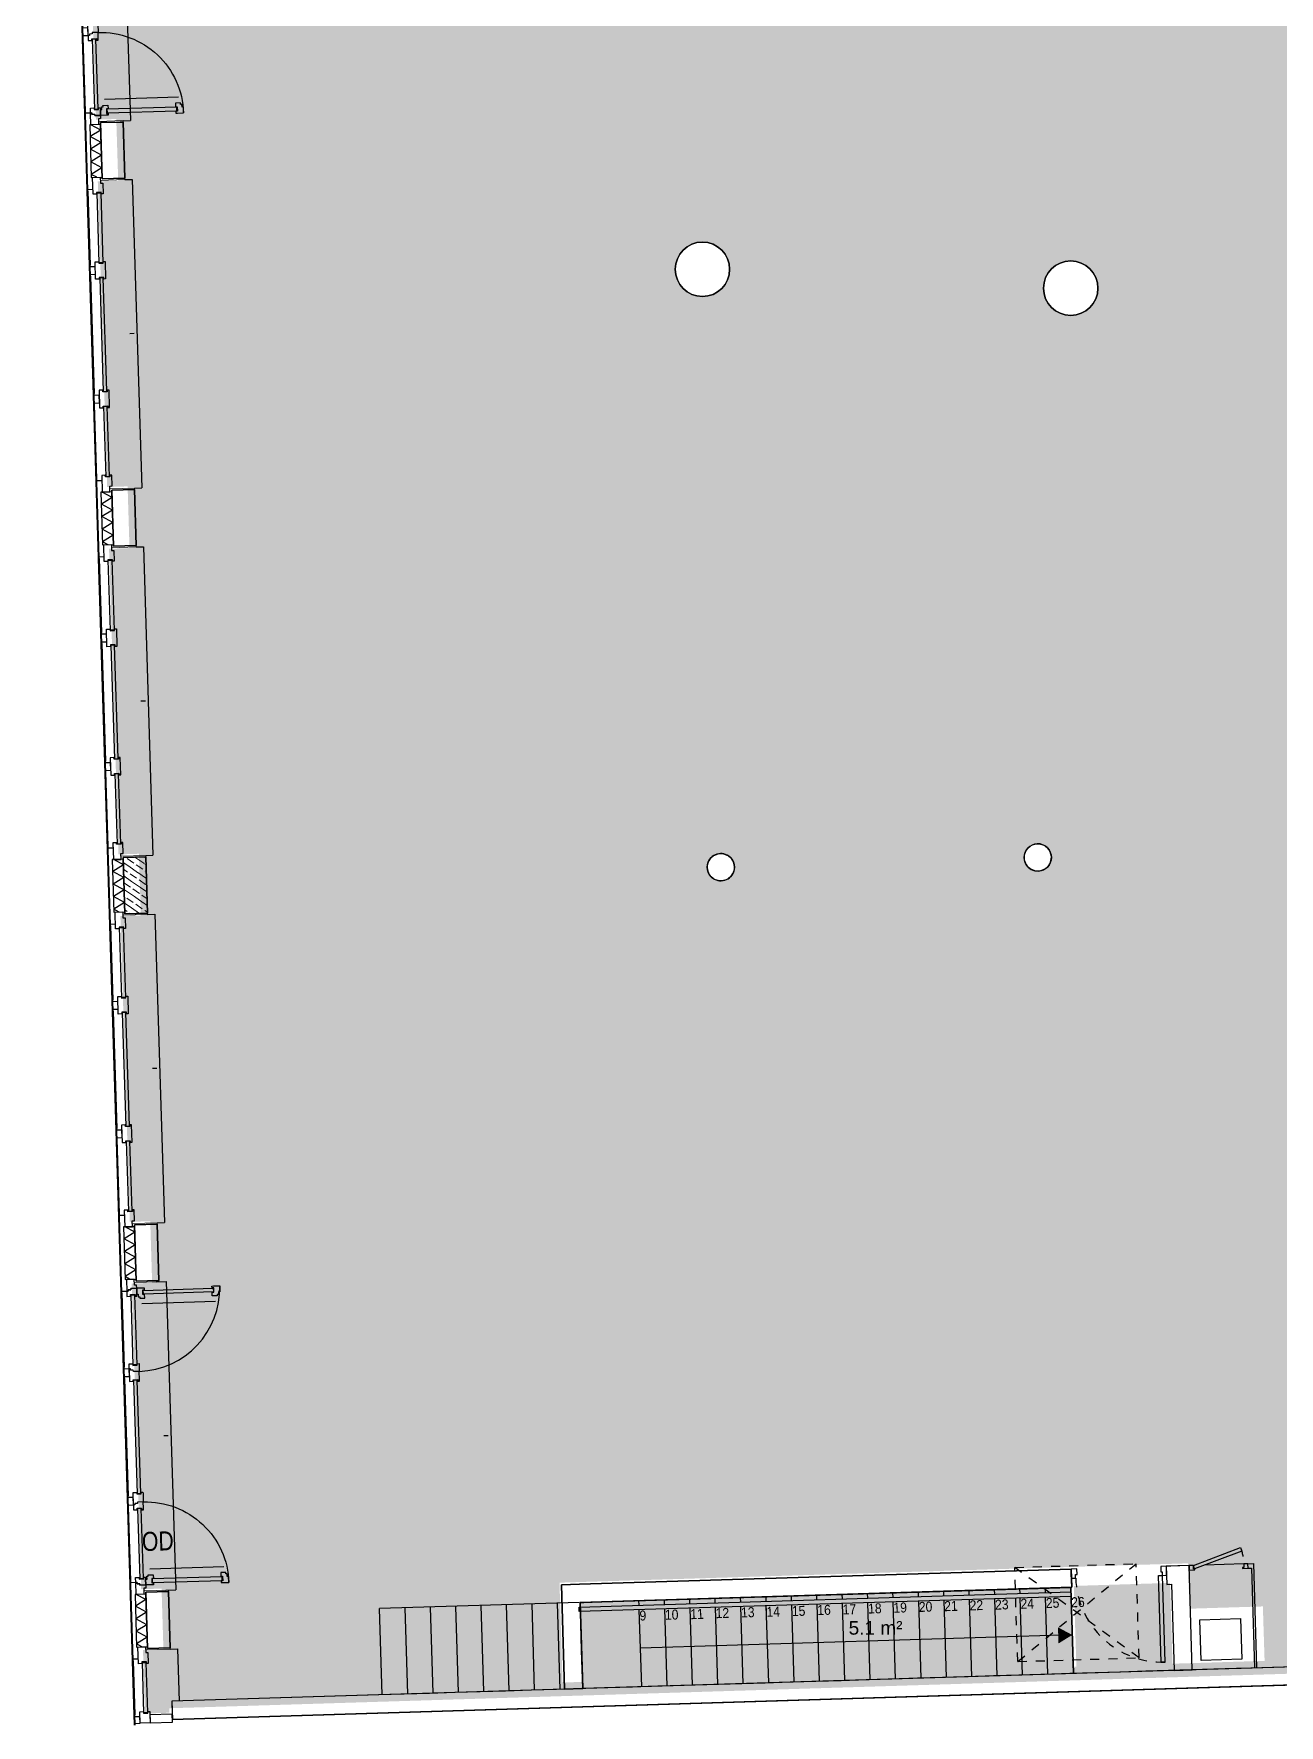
# Model space of a CAD drawing. Header units: metres. Extents: x 603172.4 to 603269.3, y 133210.7 to 133267.1.
# Drawn here: x 603177.44 to 603191.17, y 133229.79 to 133248.43 of the extents above; entities that cross this region are included whole.
import ezdxf
from ezdxf.enums import TextEntityAlignment as Align

# ---------------------------------------------------------------- set-up
doc = ezdxf.new("R2010")
doc.units = ezdxf.units.M
doc.linetypes.add('AXES', pattern=[2, 1.25, -0.25, 0.25, -0.25])
doc.linetypes.add('DGN Style 2', pattern=[0.1, 0.06, -0.04])
doc.layers.add('GEX_BAT_Archi', color=251, linetype='Continuous')
doc.layers.add('GEX_EDS_sdp_2-tremie_su', color=7, linetype='Continuous')
for name, color, linetype, true_color in [('GEX_EDS_sdp_1-bureau', 1, 'AXES', 0xff0000), ('GEX_EDS_sdp_2-tremie', 7, 'Continuous', 0xffff7f), ('GEX_EDS_su_bureau', 7, 'Continuous', 0xffdf7f), ('GEX_EDS_su_circ_gene', 7, 'Continuous', 0x33cc00)]:
    doc.layers.add(name, color=color, linetype=linetype, true_color=true_color)
doc.styles.add('Style-isocp', font='isocp.shx')
doc.styles.add('SURF', font='swissl.ttf')

# ---------------------------------------------------------------- blocks, each defined once
blk = doc.blocks.new('*U4')
at = {"layer": 'GEX_BAT_Archi', "ltscale": 120}
blk.add_line((-0.228, 0.288), (-0.173, 0.289), dxfattribs=at)
at = {"layer": 'GEX_BAT_Archi', "ltscale": 120, "flags": 128}
for points in [[(-0.092, 0.422), (-0.09, 0.357), (-0.065, 0.358), (-0.062, 0.238), (-0.082, 0.237), (-0.082, 0.255), (-0.132, 0.254), (-0.131, 0.236), (-0.171, 0.234), (-0.177, 0.419), (-0.092, 0.422)], [(-0.228, 0.268), (-0.209, -0.33), (-0.217, -0.331), (-0.236, 0.268), (-0.228, 0.268)], [(-0.087, 0.25), (-0.07, -0.304), (-0.11, -0.305), (-0.127, 0.249), (-0.087, 0.25)], [(-0.216, -0.351), (-0.214, -0.422), (-0.151, -0.42), (-0.153, -0.349), (-0.216, -0.351)]]:
    blk.add_lwpolyline(points, close=True, dxfattribs=at)
at = {"layer": 'GEX_BAT_Archi', "flags": 128}
for points in [[(-0.041, -0.417), (-0.151, -0.42), (-0.155, -0.294), (-0.115, -0.292), (-0.115, -0.31), (-0.065, -0.309), (-0.065, -0.291), (-0.045, -0.29), (-0.041, -0.417)], [(-0.041, -0.417), (0.206, -0.409), (0.203, -0.321), (-0.044, -0.328), (-0.041, -0.417)]]:
    blk.add_lwpolyline(points, close=True, dxfattribs=at)
blk = doc.blocks.new('CBP_SHG_POR_90_1')
at = {"layer": 'GEX_BAT_Archi', "extrusion": (0, 0, -1), "flags": 128}
for points in [[(-0.048, 0.05), (-0.048, 1.005), (-0.088, 1.005), (-0.088, 0.05), (-0.048, 0.05)], [(-0.062, 0.01), (-0.048, 0.01), (-0.048, 0.05), (0, 0.05), (0, -0.05), (-0.062, -0.05), (-0.062, 0.01)], [(-1.003, 0.05), (-1.003, 0.01), (-0.987, 0.01), (-0.987, -0.05), (-1.05, -0.05), (-1.05, 0.05), (-1.003, 0.05)]]:
    blk.add_lwpolyline(points, close=True, dxfattribs=at)
at = {"layer": 'GEX_BAT_Archi', "linetype": 'DGN Style 2'}
blk.add_arc((0.047, 0.05), 0.955, 0, 90, dxfattribs=at)
blk = doc.blocks.new('CBP_SHG_FAC_TYPE1_OD')
at = {"layer": 'GEX_BAT_Archi'}
for p, q in [((-1.462, 0.568), (-1.462, -0.247)), ((1.462, 0.568), (1.462, -0.247))]:
    blk.add_line(p, q, dxfattribs=at)
at = {"layer": 'GEX_BAT_Archi', "ltscale": 0.888889}
for p, q in [((-1.7, -0.08), (-1.7, 0.03)), ((-1.7, 0.03), (1.7, 0.03)), ((1.7, -0.08), (1.7, 0.03))]:
    blk.add_line(p, q, dxfattribs=at)
at = {"layer": 'GEX_BAT_Archi', "ltscale": 120}
for p, q in [((0, 0), (0, -0.05)), ((-1.605, -0.407), (-1.605, -0.462)), ((-1.585, -0.462), (-1.585, -0.47)), ((-0.77, -0.462), (-0.77, -0.47)), ((-0.647, -0.462), (-0.647, -0.47)), ((0.647, -0.462), (0.647, -0.47)), ((0.77, -0.462), (0.77, -0.47)), ((1.585, -0.462), (1.585, -0.47)), ((1.605, -0.407), (1.605, -0.462))]:
    blk.add_line(p, q, dxfattribs=at)
at = {"layer": 'GEX_BAT_Archi', "flags": 128}
for points in [[(-1.635, 0.551), (-1.635, 0.618), (-1.57, 0.618), (-1.57, 0.603), (-1.54, 0.603), (-1.54, 0.588), (-1.525, 0.588), (-1.525, 0.533), (-1.565, 0.533), (-1.565, 0.551), (-1.615, 0.551), (-1.615, 0.533), (-1.635, 0.533), (-1.635, 0.551)], [(1.635, 0.551), (1.635, 0.618), (1.57, 0.618), (1.57, 0.603), (1.54, 0.603), (1.54, 0.588), (1.525, 0.588), (1.525, 0.533), (1.565, 0.533), (1.565, 0.551), (1.615, 0.551), (1.615, 0.533), (1.635, 0.533), (1.635, 0.551)], [(-1.61, -0.225), (-1.61, 0.546), (-1.57, 0.546), (-1.57, -0.225), (-1.61, -0.225)], [(1.61, -0.225), (1.61, 0.546), (1.57, 0.546), (1.57, -0.225), (1.61, -0.225)], [(-1.615, -0.23), (-1.615, -0.212), (-1.635, -0.212), (-1.635, -0.23), (-1.635, -0.297), (-1.57, -0.297), (-1.57, -0.282), (-1.54, -0.282), (-1.54, -0.267), (-1.525, -0.267), (-1.525, -0.212), (-1.565, -0.212), (-1.565, -0.23), (-1.615, -0.23)], [(-1.568, -0.317), (-1.55, -0.317), (-1.55, -0.297), (-1.568, -0.297), (-1.635, -0.297), (-1.635, -0.362), (-1.62, -0.362), (-1.62, -0.392), (-1.605, -0.392), (-1.605, -0.407), (-1.55, -0.407), (-1.55, -0.367), (-1.568, -0.367), (-1.568, -0.317)], [(-0.787, -0.297), (-0.72, -0.297), (-0.72, -0.362), (-0.735, -0.362), (-0.735, -0.392), (-0.75, -0.392), (-0.75, -0.407), (-0.805, -0.407), (-0.805, -0.367), (-0.787, -0.367), (-0.787, -0.317), (-0.805, -0.317), (-0.805, -0.297), (-0.787, -0.297)], [(-0.63, -0.317), (-0.612, -0.317), (-0.612, -0.297), (-0.63, -0.297), (-0.72, -0.297), (-0.72, -0.362), (-0.735, -0.362), (-0.735, -0.392), (-0.75, -0.392), (-0.75, -0.407), (-0.612, -0.407), (-0.612, -0.367), (-0.63, -0.367), (-0.63, -0.317)], [(0.63, -0.297), (0.72, -0.297), (0.72, -0.362), (0.735, -0.362), (0.735, -0.392), (0.75, -0.392), (0.75, -0.407), (0.612, -0.407), (0.612, -0.367), (0.63, -0.367), (0.63, -0.317), (0.612, -0.317), (0.612, -0.297), (0.63, -0.297)], [(0.787, -0.297), (0.72, -0.297), (0.72, -0.362), (0.735, -0.362), (0.735, -0.392), (0.75, -0.392), (0.75, -0.407), (0.805, -0.407), (0.805, -0.367), (0.787, -0.367), (0.787, -0.317), (0.805, -0.317), (0.805, -0.297), (0.787, -0.297)], [(1.615, -0.23), (1.615, -0.212), (1.635, -0.212), (1.635, -0.23), (1.635, -0.297), (1.57, -0.297), (1.57, -0.282), (1.54, -0.282), (1.54, -0.267), (1.525, -0.267), (1.525, -0.212), (1.565, -0.212), (1.565, -0.23), (1.615, -0.23)], [(1.568, -0.317), (1.55, -0.317), (1.55, -0.297), (1.568, -0.297), (1.635, -0.297), (1.635, -0.362), (1.62, -0.362), (1.62, -0.392), (1.605, -0.392), (1.605, -0.407), (1.55, -0.407), (1.55, -0.367), (1.568, -0.367), (1.568, -0.317)]]:
    blk.add_lwpolyline(points, close=True, dxfattribs=at)
at = {"layer": 'GEX_BAT_Archi', "ltscale": 120, "flags": 128}
for points in [[(-1.67, -0.322), (-1.735, -0.322), (-1.735, -0.407), (-1.605, -0.407), (-1.605, -0.392), (-1.62, -0.392), (-1.62, -0.362), (-1.635, -0.362), (-1.635, -0.297), (-1.67, -0.297), (-1.67, -0.322)], [(-1.563, -0.322), (-0.792, -0.322), (-0.792, -0.362), (-1.563, -0.362), (-1.563, -0.322)], [(0.625, -0.322), (-0.625, -0.322), (-0.625, -0.362), (0.625, -0.362), (0.625, -0.322)], [(1.563, -0.322), (0.792, -0.322), (0.792, -0.362), (1.563, -0.362), (1.563, -0.322)], [(1.67, -0.322), (1.735, -0.322), (1.735, -0.407), (1.605, -0.407), (1.605, -0.392), (1.62, -0.392), (1.62, -0.362), (1.635, -0.362), (1.635, -0.297), (1.67, -0.297), (1.67, -0.322)], [(-1.585, -0.462), (-0.77, -0.462), (-0.77, -0.47), (-1.585, -0.47), (-1.585, -0.462)], [(-0.75, -0.47), (-0.667, -0.47), (-0.667, -0.407), (-0.75, -0.407), (-0.75, -0.47)], [(-0.647, -0.462), (0.647, -0.462), (0.647, -0.47), (-0.647, -0.47), (-0.647, -0.462)], [(0.667, -0.47), (0.75, -0.47), (0.75, -0.407), (0.667, -0.407), (0.667, -0.47)], [(1.585, -0.462), (0.77, -0.462), (0.77, -0.47), (1.585, -0.47), (1.585, -0.462)]]:
    blk.add_lwpolyline(points, close=True, dxfattribs=at)
at = {"layer": 'GEX_BAT_Archi'}
blk.add_arc((-1.635, -0.297), 0.915, 0, 90, dxfattribs=at)
at = {"layer": 'GEX_BAT_Archi', "extrusion": (0, 0, -1)}
blk.add_arc((-1.635, -0.297), 0.915, 0, 90, dxfattribs=at)
blk = doc.blocks.new('CBP_SHG_FAC_TYPE1')
at = {"layer": 'GEX_BAT_Archi', "ltscale": 0.888889}
for p, q in [((-1.7, -0.05), (-1.7, 0.03)), ((-1.7, 0.03), (1.7, 0.03)), ((1.7, -0.05), (1.7, 0.03))]:
    blk.add_line(p, q, dxfattribs=at)
at = {"layer": 'GEX_BAT_Archi', "ltscale": 120}
for p, q in [((0, 0), (0, -0.05)), ((-1.605, -0.462), (-1.605, -0.407)), ((1.605, -0.462), (1.605, -0.407))]:
    blk.add_line(p, q, dxfattribs=at)
at = {"layer": 'GEX_BAT_Archi', "ltscale": 120, "flags": 128}
for points in [[(-1.735, -0.322), (-1.67, -0.322), (-1.67, -0.297), (-1.55, -0.297), (-1.55, -0.317), (-1.568, -0.317), (-1.568, -0.367), (-1.55, -0.367), (-1.55, -0.407), (-1.735, -0.407), (-1.735, -0.322)], [(-1.563, -0.322), (-0.792, -0.322), (-0.792, -0.362), (-1.563, -0.362), (-1.563, -0.322)], [(-0.805, -0.297), (-0.612, -0.297), (-0.612, -0.317), (-0.63, -0.317), (-0.63, -0.367), (-0.612, -0.367), (-0.612, -0.407), (-0.805, -0.407), (-0.805, -0.367), (-0.787, -0.367), (-0.787, -0.317), (-0.805, -0.317), (-0.805, -0.297)], [(0.625, -0.322), (-0.625, -0.322), (-0.625, -0.362), (0.625, -0.362), (0.625, -0.322)], [(0.805, -0.297), (0.612, -0.297), (0.612, -0.317), (0.63, -0.317), (0.63, -0.367), (0.612, -0.367), (0.612, -0.407), (0.805, -0.407), (0.805, -0.367), (0.787, -0.367), (0.787, -0.317), (0.805, -0.317), (0.805, -0.297)], [(1.563, -0.322), (0.792, -0.322), (0.792, -0.362), (1.563, -0.362), (1.563, -0.322)], [(1.735, -0.322), (1.67, -0.322), (1.67, -0.297), (1.55, -0.297), (1.55, -0.317), (1.568, -0.317), (1.568, -0.367), (1.55, -0.367), (1.55, -0.407), (1.735, -0.407), (1.735, -0.322)], [(-1.585, -0.462), (-0.77, -0.462), (-0.77, -0.47), (-1.585, -0.47), (-1.585, -0.462)], [(-0.75, -0.47), (-0.667, -0.47), (-0.667, -0.407), (-0.75, -0.407), (-0.75, -0.47)], [(-0.647, -0.462), (0.647, -0.462), (0.647, -0.47), (-0.647, -0.47), (-0.647, -0.462)], [(0.667, -0.47), (0.75, -0.47), (0.75, -0.407), (0.667, -0.407), (0.667, -0.47)], [(1.585, -0.462), (0.77, -0.462), (0.77, -0.47), (1.585, -0.47), (1.585, -0.462)]]:
    blk.add_lwpolyline(points, close=True, dxfattribs=at)
blk = doc.blocks.new('*U54')
at = {"layer": 'GEX_BAT_Archi', "linetype": 'DGN Style 2'}
for p, q in [((-0.685, 0.498), (0.653, 0.539)), ((0.685, -0.498), (-0.685, 0.498)), ((-0.653, -0.539), (-0.685, 0.498)), ((-0.653, -0.539), (0.653, 0.539)), ((0.685, -0.498), (0.653, 0.539)), ((-0.653, -0.539), (0.685, -0.498))]:
    blk.add_line(p, q, dxfattribs=at)

msp = doc.modelspace()

# ---------------------------------------------------------------- hatches: boundary and pattern name
at = {"layer": 'GEX_BAT_Archi', "lineweight": 0}
h = msp.add_hatch(dxfattribs=at)
h.set_pattern_fill('SN46-STB', color=256, angle=91.7652, style=0, pattern_type=2)
h.set_pattern_definition([(145.462, (603178.17392, 133238.96429), (0.031205, -0.16762), [0.08742, -0.15335]), (145.462, (603178.27287, 133238.8964), (0.031205, -0.16762), [0.08742, -0.15335]), (145.462, (603178.21632, 133238.86243), (0.031205, -0.16762), [0.12, -0.12077]), (145.462, (603178.2842, 133238.96138), (0.031205, -0.16762), [0.12, -0.12077])])
h.paths.add_polyline_path([(603178.446, 133238.736), (603178.696, 133238.743), (603178.677, 133239.363), (603178.427, 133239.355)])
at = {"layer": 'GEX_EDS_sdp_2-tremie'}
msp.add_hatch(color=256, dxfattribs=at).paths.add_polyline_path([(603183.463, 133231.147), (603188.87, 133231.313), (603188.899, 133230.364), (603183.492, 133230.197)])
at = {"layer": 'GEX_EDS_su_bureau'}
h = msp.add_hatch(color=256, dxfattribs=at)
h.dxf.hatch_style = 1
h.paths.add_polyline_path([(603204.093, 133266.199), (603204.084, 133266.479), (603200.706, 133266.375), (603200.714, 133266.095), (603200.045, 133266.074), (603200.036, 133266.354), (603196.658, 133266.25), (603196.666, 133265.97), (603195.997, 133265.949), (603195.988, 133266.229), (603192.61, 133266.125), (603192.618, 133265.845), (603191.948, 133265.825), (603191.94, 133266.104), (603188.561, 133266), (603188.57, 133265.72), (603187.9, 133265.7), (603187.892, 133265.98), (603184.513, 133265.876), (603184.522, 133265.596), (603183.842, 133265.575), (603183.834, 133265.855), (603180.465, 133265.751), (603180.474, 133265.471), (603179.794, 133265.45), (603179.786, 133265.73), (603177.566, 133265.661), (603177.627, 133263.687), (603177.907, 133263.696), (603177.928, 133263.016), (603177.648, 133263.008), (603177.752, 133259.629), (603178.032, 133259.638), (603178.053, 133258.958), (603177.773, 133258.95), (603177.877, 133255.581), (603178.157, 133255.59), (603178.178, 133254.91), (603177.898, 133254.902), (603178.002, 133251.533), (603178.282, 133251.542), (603178.302, 133250.872), (603178.022, 133250.863), (603178.127, 133247.485), (603178.406, 133247.494), (603178.427, 133246.814), (603178.148, 133246.805), (603178.251, 133243.437), (603178.531, 133243.446), (603178.552, 133242.766), (603178.272, 133242.757), (603178.376, 133239.389), (603178.656, 133239.398), (603178.677, 133238.718), (603178.397, 133238.709), (603178.501, 133235.341), (603178.781, 133235.349), (603178.802, 133234.67), (603178.522, 133234.661), (603178.626, 133231.293), (603178.905, 133231.301), (603178.926, 133230.632), (603178.646, 133230.623), (603178.668, 133229.923), (603178.938, 133229.932), (603178.933, 133230.072), (603183.271, 133230.205), (603183.236, 133231.365), (603190.162, 133231.578), (603190.178, 133231.078), (603190.987, 133231.103), (603191.008, 133230.444), (603194.356, 133230.547), (603194.349, 133230.427), (603194.6, 133230.435), (603194.639, 133231.109), (603194.36, 133231.126), (603194.399, 133231.795), (603194.678, 133231.778), (603194.875, 133235.173), (603194.596, 133235.189), (603194.635, 133235.858), (603194.914, 133235.841), (603195.111, 133239.226), (603194.831, 133239.242), (603194.87, 133239.911), (603195.149, 133239.895), (603195.346, 133243.279), (603195.066, 133243.295), (603195.106, 133243.974), (603195.385, 133243.958), (603195.472, 133245.446), (603196.608, 133245.481), (603196.592, 133245.981), (603197.262, 133246.002), (603197.277, 133245.502), (603200.656, 133245.606), (603200.64, 133246.106), (603201.32, 133246.127), (603201.335, 133245.627), (603204.723, 133245.731), (603204.588, 133250.143), (603205.124, 133250.031), (603205.456, 133251.627), (603204.536, 133251.819), (603204.322, 133258.752), (603205.282, 133258.782), (603205.232, 133260.401), (603204.272, 133260.372)])
edge = h.paths.add_edge_path(flags=16)
edge.add_arc((603200.562, 133260.662), 0.275, 0, 360)
h.paths.add_polyline_path([(603201.039, 133258.791), (603201.23, 133252.614), (603197.847, 133253.3), (603184.153, 133252.878), (603183.987, 133258.266)], flags=16)
h.paths.add_polyline_path([(603197.759, 133258.585), (603197.919, 133253.408), (603195.869, 133253.344), (603195.775, 133256.423), (603196.674, 133256.451), (603196.671, 133256.551), (603195.772, 133256.523), (603195.71, 133258.522)], flags=0)
h.paths.add_polyline_path([(603197.834, 133258.587), (603199.383, 133258.635), (603199.412, 133257.716), (603197.862, 133257.668)], flags=0)
h.paths.add_polyline_path([(603199.458, 133258.637), (603200.967, 133258.684), (603201.15, 133252.762), (603198.432, 133253.313), (603199.621, 133253.35)], flags=0)
h.paths.add_polyline_path([(603195.588, 133258.518), (603195.651, 133256.459), (603194.008, 133256.208), (603193.938, 133258.467)], flags=0)
edge = h.paths.add_edge_path(flags=16)
edge.add_arc((603192.465, 133260.413), 0.275, 0, 360)
h.paths.add_polyline_path([(603197.865, 133257.585), (603199.414, 133257.633), (603199.442, 133256.714), (603197.893, 133256.666)], flags=0)
h.paths.add_polyline_path([(603193.796, 133258.463), (603193.866, 133256.194), (603191.356, 133255.827), (603191.277, 133258.385)], flags=0)
h.paths.add_polyline_path([(603197.896, 133256.583), (603199.445, 133256.631), (603199.473, 133255.711), (603197.924, 133255.664)], flags=0)
h.paths.add_polyline_path([(603195.397, 133256.195), (603195.482, 133253.427), (603194.133, 133253.386), (603194.053, 133255.987)], flags=0)
edge = h.paths.add_edge_path(flags=0)
edge.add_arc((603200.707, 133255.94), 0.3, 0, 360)
h.paths.add_polyline_path([(603197.927, 133255.581), (603199.476, 133255.629), (603199.504, 133254.709), (603197.955, 133254.662)], flags=0)
h.paths.add_polyline_path([(603191.203, 133258.383), (603191.27, 133256.214), (603189.671, 133256.165), (603189.642, 133257.114), (603188.032, 133257.065), (603187.995, 133258.284)], flags=0)
h.paths.add_polyline_path([(603193.87, 133256.054), (603193.888, 133255.479), (603191.369, 133255.402), (603191.36, 133255.687)], flags=0)
h.paths.add_polyline_path([(603197.957, 133254.579), (603199.507, 133254.627), (603199.543, 133253.458), (603197.993, 133253.41)], flags=0)
h.paths.add_polyline_path([(603193.874, 133255.279), (603193.933, 133253.38), (603191.434, 133253.303), (603191.417, 133253.852), (603191.217, 133253.846), (603191.234, 133253.297), (603189.625, 133253.247), (603189.562, 133255.296), (603191.165, 133255.535), (603191.183, 133254.946), (603191.383, 133254.952), (603191.375, 133255.202)], flags=0)
h.paths.add_polyline_path([(603200.207, 133254.303), (603200.607, 133254.316), (603200.622, 133253.816), (603200.222, 133253.804)], flags=0)
h.paths.add_polyline_path([(603200.258, 133254.255), (603200.558, 133254.264), (603200.571, 133253.864), (603200.271, 133253.855)], flags=0)
edge = h.paths.add_edge_path(flags=0)
edge.add_arc((603200.79, 133253.241), 0.3, 0, 360)
h.paths.add_polyline_path([(603189.208, 133256.754), (603189.226, 133256.154), (603188.726, 133256.139), (603188.708, 133256.738)], flags=0)
h.paths.add_polyline_path([(603187.895, 133258.281), (603187.936, 133256.932), (603188.556, 133256.951), (603188.64, 133254.242), (603188.02, 133254.223), (603188.054, 133253.104), (603186.595, 133253.059), (603186.436, 133258.236)], flags=0)
h.paths.add_polyline_path([(603189.356, 133254.371), (603189.362, 133254.171), (603189.162, 133254.165), (603189.156, 133254.365)], flags=0)
h.paths.add_polyline_path([(603186.35, 133258.233), (603186.378, 133257.324), (603184.819, 133257.276), (603184.791, 133258.185)], flags=0)
h.paths.add_polyline_path([(603189.411, 133253.871), (603189.426, 133253.391), (603189.186, 133253.383), (603189.172, 133253.863)], flags=0)
h.paths.add_polyline_path([(603186.381, 133257.229), (603186.409, 133256.319), (603184.85, 133256.271), (603184.822, 133257.181)], flags=0)
h.paths.add_polyline_path([(603186.412, 133256.224), (603186.44, 133255.315), (603184.881, 133255.267), (603184.853, 133256.176)], flags=0)
edge = h.paths.add_edge_path(flags=16)
edge.add_arc((603184.369, 133260.163), 0.275, 0, 360)
h.paths.add_polyline_path([(603186.443, 133255.22), (603186.471, 133254.31), (603184.912, 133254.262), (603184.884, 133255.172)], flags=0)
h.paths.add_polyline_path([(603184.736, 133258.184), (603184.896, 133253.006), (603184.246, 133252.986), (603184.087, 133258.164)], flags=0)
h.paths.add_polyline_path([(603186.474, 133254.215), (603186.51, 133253.056), (603184.95, 133253.008), (603184.915, 133254.167)], flags=0)
edge = h.paths.add_edge_path(flags=0)
edge.add_arc((603184.551, 133254.279), 0.3, 0, 360)
edge = h.paths.add_edge_path(flags=16)
edge.add_arc((603188.869, 133245.628), 0.3, 0, 360)
edge = h.paths.add_edge_path(flags=16)
edge.add_arc((603184.811, 133245.836), 0.3, 0, 360)
edge = h.paths.add_edge_path(flags=16)
edge.add_arc((603188.506, 133239.356), 0.15, 0, 360)
edge = h.paths.add_edge_path(flags=16)
edge.add_arc((603185.014, 133239.248), 0.15, 0, 360)
h.paths.add_polyline_path([(603231.003, 133265.651), (603229.079, 133265.855), (603229.049, 133265.576), (603228.373, 133265.648), (603228.402, 133265.927), (603225.051, 133266.283), (603225.022, 133266.004), (603224.326, 133266.078), (603224.355, 133266.357), (603220.974, 133266.716), (603220.945, 133266.437), (603220.268, 133266.509), (603220.298, 133266.787), (603218.905, 133266.935), (603216.938, 133266.875), (603216.947, 133266.595), (603216.277, 133266.574), (603216.27, 133266.8), (603212.88, 133266.75), (603212.889, 133266.47), (603212.219, 133266.449), (603212.21, 133266.729), (603208.822, 133266.625), (603208.83, 133266.345), (603208.161, 133266.324), (603208.152, 133266.604), (603204.764, 133266.5), (603204.772, 133266.22), (603204.193, 133266.202), (603204.369, 133260.475), (603205.329, 133260.504), (603205.382, 133258.785), (603206.071, 133258.806), (603206.068, 133258.916), (603206.168, 133258.919), (603206.194, 133258.08), (603205.055, 133258.045), (603205.107, 133256.375), (603224.758, 133256.981), (603224.681, 133259.48), (603228.046, 133259.583), (603228.597, 133261.506), (603229.722, 133261.183)])
edge = h.paths.add_edge_path(flags=16)
edge.add_arc((603208.658, 133260.912), 0.275, 0, 360)
edge = h.paths.add_edge_path(flags=16)
edge.add_arc((603216.435, 133261.777), 0.275, 0, 360)
edge = h.paths.add_edge_path(flags=16)
edge.add_arc((603217.034, 133261.795), 0.275, 0, 360)
edge = h.paths.add_edge_path(flags=16)
edge.add_arc((603224.85, 133261.411), 0.275, 0, 360)
h.paths.add_polyline_path([(603226.326, 133248.325), (603226.057, 133248.403), (603226.978, 133251.615), (603208.282, 133251.039), (603205.554, 133251.607), (603205.222, 133250.011), (603205.829, 133249.885), (603205.851, 133249.992), (603205.949, 133249.972), (603205.906, 133249.766), (603204.691, 133250.019), (603204.808, 133246.234), (603205.37, 133246.252), (603205.386, 133245.752), (603206.366, 133245.782), (603207.951, 133245.491), (603208.099, 133244.255), (603208.377, 133244.288), (603208.456, 133243.623), (603208.178, 133243.589), (603208.58, 133240.223), (603208.858, 133240.256), (603208.937, 133239.591), (603208.659, 133239.558), (603209.061, 133236.192), (603209.339, 133236.225), (603209.418, 133235.56), (603209.14, 133235.527), (603209.54, 133232.175), (603209.819, 133232.208), (603209.828, 133232.128), (603217.066, 133232.352), (603217.074, 133232.102), (603217.693, 133232.121), (603217.721, 133231.207), (603221.156, 133231.313), (603221.444, 133231.302), (603221.869, 133232.782), (603221.6, 133232.859), (603221.782, 133233.494), (603222.051, 133233.416), (603222.982, 133236.665), (603222.713, 133236.743), (603222.895, 133237.377), (603223.164, 133237.3), (603224.096, 133240.549), (603223.827, 133240.626), (603224.012, 133241.27), (603224.281, 133241.193), (603225.21, 133244.432), (603224.94, 133244.51), (603225.125, 133245.154), (603225.394, 133245.076)])
edge = h.paths.add_edge_path(flags=16)
edge.add_arc((603213.207, 133244.774), 0.3, 0, 360)
edge = h.paths.add_edge_path(flags=16)
edge.add_arc((603217.283, 133243.999), 0.3, 0, 360)
edge = h.paths.add_edge_path(flags=16)
edge.add_arc((603221.338, 133243.88), 0.3, 0, 360)
edge = h.paths.add_edge_path(flags=16)
edge.add_arc((603216.382, 133237.514), 0.15, 0, 360)
h.paths.add_polyline_path([(603188.844, 133256.227), (603189.103, 133256.235), (603189.089, 133256.668), (603188.831, 133256.66)], flags=0)
h.paths.add_polyline_path([(603194.642, 133254.571), (603194.9, 133254.579), (603194.887, 133255.012), (603194.629, 133255.004)], flags=0)
h.paths.add_polyline_path([(603200.292, 133253.84), (603200.55, 133253.848), (603200.537, 133254.281), (603200.278, 133254.273)], flags=0)
h.paths.add_polyline_path([(603192.531, 133254.071), (603192.79, 133254.079), (603192.776, 133254.512), (603192.518, 133254.504)], flags=0)
h.paths.add_polyline_path([(603189.176, 133253.408), (603189.435, 133253.416), (603189.421, 133253.849), (603189.163, 133253.841)], flags=0)
h.paths.add_polyline_path([(603189.137, 133254.048), (603189.395, 133254.056), (603189.382, 133254.489), (603189.123, 133254.481)], flags=0)
at = {"layer": 'GEX_EDS_su_circ_gene'}
h = msp.add_hatch(color=256, dxfattribs=at)
h.dxf.hatch_style = 1
h.paths.add_polyline_path([(603247.896, 133255.743), (603246.316, 133255.694), (603246.322, 133255.495), (603245.493, 133255.469), (603245.565, 133253.13), (603245.765, 133253.136), (603245.782, 133252.566), (603246.682, 133252.594), (603246.664, 133253.164), (603248.164, 133253.21), (603248.13, 133254.31), (603247.94, 133254.304)])
h.paths.add_polyline_path([(603250.685, 133252.542), (603250.749, 133250.483), (603248.45, 133250.412), (603248.422, 133251.312), (603249.252, 133251.337), (603249.216, 133252.497)])
h.paths.add_polyline_path([(603219.342, 133251.537), (603221.591, 133251.606), (603221.546, 133253.045), (603221.836, 133253.054), (603221.808, 133253.954), (603221.518, 133253.945), (603221.479, 133255.214), (603221.769, 133255.223), (603221.741, 133256.123), (603221.452, 133256.114), (603221.432, 133256.753), (603219.183, 133256.684), (603219.227, 133255.245), (603218.937, 133255.236), (603218.965, 133254.336), (603219.255, 133254.345), (603219.294, 133253.076), (603219.004, 133253.067), (603219.032, 133252.167), (603219.322, 133252.176)])
h.paths.add_polyline_path([(603215.542, 133251.454), (603216.952, 133251.498), (603216.795, 133256.575), (603215.386, 133256.532)])
h.paths.add_polyline_path([(603212.439, 133252.499), (603214.518, 133252.563), (603214.43, 133255.402), (603215.24, 133255.427), (603215.207, 133256.487), (603212.568, 133256.405), (603212.632, 133254.356), (603212.382, 133254.348)])
h.paths.add_polyline_path([(603204.722, 133252.262), (603204.602, 133256.16), (603206.711, 133256.225), (603206.768, 133254.376), (603206.488, 133254.367), (603206.551, 133252.318)])
h.paths.add_polyline_path([(603189.562, 133255.296), (603189.625, 133253.247), (603191.234, 133253.297), (603191.217, 133253.846), (603191.417, 133253.852), (603191.383, 133254.952), (603191.183, 133254.946), (603191.165, 133255.535)])
h.paths.add_polyline_path([(603188.934, 133230.38), (603189.993, 133230.412), (603189.964, 133231.362), (603188.904, 133231.329)])
h.paths.add_polyline_path([(603209.619, 133231.565), (603209.698, 133230.91), (603210.028, 133230.92), (603210.016, 133231.02), (603210.922, 133231.047), (603210.892, 133232.007), (603209.853, 133231.975), (603209.897, 133231.598)])

# ---------------------------------------------------------------- linework, layer by layer
at = {"layer": 'GEX_BAT_Archi'}
for p, q in [((603178.18, 133247.371), (603178.073, 133247.428)), ((603178.18, 133247.371), (603178.063, 133247.298)), ((603178.185, 133247.232), (603178.063, 133247.298)), ((603178.185, 133247.232), (603178.067, 133247.159)), ((603178.189, 133247.094), (603178.067, 133247.159)), ((603178.189, 133247.094), (603178.071, 133247.021)), ((603178.193, 133246.955), (603178.071, 133247.021)), ((603178.193, 133246.955), (603178.075, 133246.882)), ((603178.136, 133246.85), (603178.075, 133246.882)), ((603178.305, 133243.323), (603178.187, 133243.25)), ((603178.305, 133243.323), (603178.198, 133243.38)), ((603178.309, 133243.184), (603178.187, 133243.25)), ((603178.309, 133243.184), (603178.192, 133243.111)), ((603178.314, 133243.046), (603178.192, 133243.111)), ((603178.314, 133243.046), (603178.196, 133242.973)), ((603178.318, 133242.907), (603178.196, 133242.973)), ((603178.318, 133242.907), (603178.2, 133242.834)), ((603178.261, 133242.802), (603178.2, 133242.834)), ((603178.43, 133239.275), (603178.312, 133239.202)), ((603178.434, 133239.136), (603178.312, 133239.202)), ((603178.43, 133239.275), (603178.323, 133239.332)), ((603178.434, 133239.136), (603178.316, 133239.063)), ((603178.438, 133238.998), (603178.316, 133239.063)), ((603178.438, 133238.998), (603178.321, 133238.925)), ((603178.443, 133238.859), (603178.321, 133238.925)), ((603178.443, 133238.859), (603178.325, 133238.786)), ((603178.385, 133238.754), (603178.325, 133238.786)), ((603178.555, 133235.227), (603178.448, 133235.284)), ((603178.555, 133235.227), (603178.437, 133235.154)), ((603178.559, 133235.088), (603178.437, 133235.154)), ((603178.559, 133235.088), (603178.441, 133235.015)), ((603178.563, 133234.95), (603178.441, 133235.015)), ((603178.563, 133234.95), (603178.445, 133234.877)), ((603178.567, 133234.811), (603178.445, 133234.877)), ((603178.567, 133234.811), (603178.45, 133234.738)), ((603178.51, 133234.706), (603178.45, 133234.738)), ((603190.776, 133231.572), (603190.344, 133231.559)), ((603178.679, 133231.179), (603178.562, 133231.106)), ((603178.679, 133231.179), (603178.572, 133231.236)), ((603184.114, 133231.117), (603184.112, 133231.167)), ((603184.394, 133231.125), (603184.392, 133231.175)), ((603184.674, 133231.134), (603184.672, 133231.184)), ((603184.953, 133231.143), (603184.952, 133231.193)), ((603185.233, 133231.151), (603185.232, 133231.201)), ((603185.513, 133231.16), (603185.512, 133231.21)), ((603185.793, 133231.168), (603185.792, 133231.218)), ((603186.073, 133231.177), (603186.071, 133231.227)), ((603186.353, 133231.186), (603186.351, 133231.236)), ((603186.633, 133231.194), (603186.631, 133231.244)), ((603186.913, 133231.203), (603186.911, 133231.253)), ((603187.192, 133231.212), (603187.191, 133231.262)), ((603187.472, 133231.22), (603187.471, 133231.27)), ((603187.5, 133230.321), (603187.474, 133231.17)), ((603187.752, 133231.229), (603187.751, 133231.279)), ((603187.78, 133230.329), (603187.754, 133231.179)), ((603188.032, 133231.237), (603188.03, 133231.287)), ((603188.06, 133230.338), (603188.034, 133231.187)), ((603188.312, 133231.246), (603188.31, 133231.296)), ((603188.34, 133230.347), (603188.313, 133231.196)), ((603188.592, 133231.255), (603188.59, 133231.305)), ((603188.619, 133230.355), (603188.593, 133231.205)), ((603188.899, 133230.364), (603188.87, 133231.313)), ((603178.684, 133231.04), (603178.562, 133231.106)), ((603178.684, 133231.04), (603178.566, 133230.967)), ((603183.451, 133231.146), (603181.254, 133231.079)), ((603181.283, 133230.129), (603181.254, 133231.079)), ((603181.563, 133230.138), (603181.534, 133231.087)), ((603181.843, 133230.146), (603181.813, 133231.096)), ((603182.123, 133230.155), (603182.093, 133231.104)), ((603182.402, 133230.164), (603182.373, 133231.113)), ((603182.682, 133230.172), (603182.653, 133231.122)), ((603182.962, 133230.181), (603182.933, 133231.13)), ((603183.242, 133230.189), (603183.213, 133231.139)), ((603184.142, 133230.217), (603184.115, 133231.067)), ((603184.421, 133230.226), (603184.395, 133231.075)), ((603184.701, 133230.234), (603184.675, 133231.084)), ((603184.981, 133230.243), (603184.955, 133231.093)), ((603185.261, 133230.252), (603185.235, 133231.101)), ((603185.541, 133230.26), (603185.515, 133231.11)), ((603185.516, 133231.054), (603185.515, 133231.11)), ((603185.821, 133230.269), (603185.795, 133231.118)), ((603186.101, 133230.278), (603186.074, 133231.127)), ((603186.381, 133230.286), (603186.354, 133231.136)), ((603186.66, 133230.295), (603186.634, 133231.144)), ((603186.94, 133230.303), (603186.914, 133231.153)), ((603187.22, 133230.312), (603187.194, 133231.162)), ((603178.688, 133230.902), (603178.566, 133230.967)), ((603178.688, 133230.902), (603178.57, 133230.829)), ((603178.692, 133230.763), (603178.57, 133230.829)), ((603178.692, 133230.763), (603178.574, 133230.69)), ((603178.635, 133230.658), (603178.574, 133230.69)), ((603188.886, 133230.789), (603184.129, 133230.642))]:
    msp.add_line(p, q, dxfattribs=at)
at = {"layer": 'GEX_BAT_Archi', "linetype": 'Continuous', "ltscale": 5}
msp.add_line((603194.596, 133230.339), (603178.97, 133229.858), dxfattribs=at)
at = {"layer": 'GEX_BAT_Archi', "flags": 128}
for points in [[(603178.552, 133229.795), (603177.443, 133265.778), (603219.273, 133267.067), (603231.469, 133265.771), (603231.124, 133264.569)], [(603178.56, 133229.795), (603177.451, 133265.77), (603219.273, 133267.059), (603231.459, 133265.765), (603231.116, 133264.571)], [(603190.823, 133231.574), (603190.883, 133231.575), (603190.918, 133230.426)], [(603190.825, 133231.524), (603190.86, 133231.525), (603190.893, 133230.425)], [(603178.946, 133230.632), (603179.026, 133230.635), (603179.044, 133230.06)]]:
    msp.add_lwpolyline(points, dxfattribs=at)
for points in [[(603178.196, 133246.852), (603178.179, 133247.432), (603178.059, 133247.428), (603178.076, 133246.848), (603178.196, 133246.852)], [(603178.197, 133246.832), (603178.178, 133247.452), (603178.428, 133247.459), (603178.447, 133246.84), (603178.197, 133246.832)], [(603178.321, 133242.804), (603178.303, 133243.384), (603178.183, 133243.38), (603178.201, 133242.8), (603178.321, 133242.804)], [(603178.322, 133242.784), (603178.303, 133243.404), (603178.553, 133243.411), (603178.572, 133242.792), (603178.322, 133242.784)], [(603178.446, 133238.756), (603178.428, 133239.335), (603178.308, 133239.332), (603178.326, 133238.752), (603178.446, 133238.756)], [(603178.446, 133238.736), (603178.427, 133239.355), (603178.677, 133239.363), (603178.696, 133238.743), (603178.446, 133238.736)], [(603178.571, 133234.708), (603178.553, 133235.287), (603178.433, 133235.284), (603178.451, 133234.704), (603178.571, 133234.708)], [(603178.571, 133234.688), (603178.552, 133235.307), (603178.802, 133235.315), (603178.821, 133234.695), (603178.571, 133234.688)], [(603190.221, 133231.555), (603190.74, 133231.751), (603190.754, 133231.713), (603190.235, 133231.518), (603190.221, 133231.555)], [(603189.973, 133231.547), (603189.923, 133231.546), (603189.93, 133231.346), (603189.98, 133231.347), (603190.009, 133230.398), (603190.209, 133230.404), (603190.173, 133231.554), (603189.973, 133231.547)], [(603190.237, 133231.516), (603190.222, 133231.515), (603190.221, 133231.555), (603190.173, 133231.554), (603190.175, 133231.504), (603190.237, 133231.506), (603190.237, 133231.516)], [(603190.776, 133231.572), (603190.777, 133231.532), (603190.762, 133231.532), (603190.762, 133231.522), (603190.825, 133231.524), (603190.823, 133231.574), (603190.776, 133231.572)], [(603183.463, 133231.147), (603183.492, 133230.197), (603183.292, 133230.191), (603183.257, 133231.34), (603183.456, 133231.347), (603188.874, 133231.514), (603188.88, 133231.314), (603183.463, 133231.147)], [(603178.695, 133230.66), (603178.678, 133231.239), (603178.558, 133231.236), (603178.575, 133230.656), (603178.695, 133230.66)], [(603178.696, 133230.64), (603178.677, 133231.259), (603178.927, 133231.267), (603178.946, 133230.647), (603178.696, 133230.64)], [(603183.453, 133231.096), (603188.872, 133231.263), (603188.873, 133231.213), (603183.454, 133231.046), (603183.453, 133231.096)], [(603190.292, 133230.957), (603190.742, 133230.971), (603190.755, 133230.521), (603190.306, 133230.507), (603190.292, 133230.957)], [(603194.338, 133230.531), (603178.964, 133230.058), (603178.97, 133229.858), (603194.326, 133230.331), (603194.338, 133230.531)]]:
    msp.add_lwpolyline(points, close=True, dxfattribs=at)
at = {"layer": 'GEX_BAT_Archi', "lineweight": 0, "flags": 128}
for points in [[(603178.175, 133246.816), (603178.447, 133246.825), (603178.427, 133247.474), (603178.155, 133247.466)], [(603178.3, 133242.768), (603178.572, 133242.777), (603178.552, 133243.426), (603178.28, 133243.418)], [(603178.425, 133238.72), (603178.697, 133238.728), (603178.677, 133239.378), (603178.405, 133239.37)], [(603178.55, 133234.672), (603178.822, 133234.68), (603178.802, 133235.33), (603178.53, 133235.322)], [(603178.674, 133230.624), (603178.946, 133230.632), (603178.926, 133231.282), (603178.654, 133231.274)]]:
    msp.add_lwpolyline(points, dxfattribs=at)
at = {"layer": 'GEX_BAT_Archi', "linetype": 'Continuous', "flags": 128}
for points in [[(603178.197, 133246.832), (603178.447, 133246.84), (603178.428, 133247.459), (603178.178, 133247.452), (603178.197, 133246.832)], [(603178.322, 133242.784), (603178.572, 133242.792), (603178.553, 133243.411), (603178.303, 133243.404), (603178.322, 133242.784)], [(603178.446, 133238.736), (603178.696, 133238.743), (603178.677, 133239.363), (603178.427, 133239.355), (603178.446, 133238.736)], [(603178.571, 133234.688), (603178.821, 133234.695), (603178.802, 133235.315), (603178.552, 133235.307), (603178.571, 133234.688)], [(603189.923, 133231.546), (603189.93, 133231.346), (603189.98, 133231.347), (603190.009, 133230.398), (603190.209, 133230.404), (603190.173, 133231.554), (603189.923, 133231.546)], [(603183.504, 133231.148), (603183.784, 133231.157), (603184.684, 133231.184), (603184.963, 133231.193), (603185.243, 133231.202), (603185.523, 133231.21), (603185.803, 133231.219), (603186.083, 133231.227), (603186.363, 133231.236), (603186.643, 133231.245), (603186.922, 133231.253), (603187.202, 133231.262), (603187.482, 133231.271), (603187.762, 133231.279), (603188.042, 133231.288), (603188.322, 133231.296), (603188.602, 133231.305), (603188.88, 133231.314), (603188.875, 133231.464), (603188.874, 133231.514), (603183.456, 133231.347), (603183.257, 133231.34), (603183.292, 133230.191), (603183.482, 133230.197), (603183.492, 133230.197), (603183.479, 133230.622), (603183.466, 133231.047), (603183.464, 133231.097), (603183.463, 133231.147), (603183.504, 133231.148)], [(603178.696, 133230.64), (603178.946, 133230.647), (603178.927, 133231.267), (603178.677, 133231.259), (603178.696, 133230.64)]]:
    msp.add_lwpolyline(points, close=True, dxfattribs=at)
for points in [[(603184.511, 133245.836, 1), (603185.111, 133245.836, 1), (603184.511, 133245.836)], [(603188.569, 133245.628, 1), (603189.169, 133245.628, 1), (603188.569, 133245.628)], [(603184.864, 133239.244, 1), (603185.164, 133239.253, 1), (603184.864, 133239.244)], [(603188.356, 133239.351, 1), (603188.656, 133239.361, 1), (603188.356, 133239.351)]]:
    msp.add_lwpolyline(points, format="xyb", close=True, dxfattribs=at)
msp.add_lwpolyline([(603194.338, 133230.531), (603190.748, 133230.421), (603190.698, 133230.419), (603189.697, 133230.388), (603189.418, 133230.38), (603189.138, 133230.371), (603188.859, 133230.363), (603188.579, 133230.354), (603188.3, 133230.345), (603188.02, 133230.337), (603187.74, 133230.328), (603187.46, 133230.319), (603187.18, 133230.311), (603186.9, 133230.302), (603186.62, 133230.294), (603186.341, 133230.285), (603186.061, 133230.276), (603185.781, 133230.268), (603185.501, 133230.259), (603184.601, 133230.231), (603184.321, 133230.223), (603184.042, 133230.214), (603183.762, 133230.205), (603183.482, 133230.197), (603183.202, 133230.188), (603182.922, 133230.18), (603182.642, 133230.171), (603182.362, 133230.162), (603182.083, 133230.154), (603181.803, 133230.145), (603181.523, 133230.136), (603181.243, 133230.128), (603178.964, 133230.058), (603178.968, 133229.916), (603178.97, 133229.858), (603194.326, 133230.331)], dxfattribs=at)
at = {"layer": 'GEX_BAT_Archi', "linetype": 'Continuous'}
for centre, radius in [((603184.811, 133245.836), 0.3), ((603188.869, 133245.628), 0.3), ((603185.014, 133239.248), 0.15), ((603188.506, 133239.356), 0.15)]:
    msp.add_circle(centre, radius, dxfattribs=at)
at = {"layer": 'GEX_BAT_Archi', "linetype": 'DGN Style 2', "extrusion": (0, 0, -1)}
msp.add_arc((-603190.221, 133231.555), 0.555, 159.3761, 178.2348, dxfattribs=at)
at = {"layer": 'GEX_BAT_Archi', "extrusion": (0, 0, -1)}
msp.add_solid([(-603188.729, 133230.873), (-603188.735, 133230.695), (-603188.886, 133230.789)], dxfattribs=at)
at = {"layer": 'GEX_EDS_sdp_1-bureau', "const_width": 0.15}
msp.add_lwpolyline([(603233.573, 133250.33), (603226.54, 133250.113), (603221.163, 133231.358), (603209.978, 133231.013), (603210, 133230.839), (603209.752, 133230.831), (603209.736, 133230.959), (603209.711, 133230.956), (603209.657, 133231.397), (603209.682, 133231.4), (603209.662, 133231.558), (603209.907, 133231.588), (603208.139, 133245.966), (603206.475, 133246.283), (603195.247, 133245.937), (603194.338, 133230.531), (603178.964, 133230.057), (603177.876, 133265.371), (603219.257, 133266.646), (603230.927, 133265.407), (603230.593, 133264.24), (603261.314, 133260.977)], dxfattribs=at)
at = {"layer": 'GEX_EDS_sdp_2-tremie'}
msp.add_lwpolyline([(603183.463, 133231.147), (603188.87, 133231.313), (603188.899, 133230.364), (603183.492, 133230.197)], close=True, dxfattribs=at)

# ---------------------------------------------------------------- block references
at = {"layer": 'GEX_BAT_Archi', "ltscale": 120, "rotation": 271.7651945966041}
for name, p in [('CBP_SHG_FAC_TYPE1_OD', (603178.425, 133249.175)), ('CBP_SHG_FAC_TYPE1', (603178.55, 133245.127)), ('CBP_SHG_FAC_TYPE1', (603178.674, 133241.079)), ('CBP_SHG_FAC_TYPE1', (603178.799, 133237.031)), ('CBP_SHG_FAC_TYPE1_OD', (603178.924, 133232.983))]:
    msp.add_blockref(name, p, dxfattribs=at)
at = {"layer": 'GEX_BAT_Archi', "linetype": 'DGN Style 2'}
msp.add_blockref('*U54', (603188.938, 133231.035), dxfattribs=at)
at = {"layer": 'GEX_BAT_Archi', "rotation": 181.7651945966041}
msp.add_blockref('CBP_SHG_POR_90_1', (603189.925, 133231.496), dxfattribs=at)
at = {"layer": 'GEX_BAT_Archi', "ltscale": 120}
msp.add_blockref('*U4', (603178.766, 133230.237), dxfattribs=at)

# ---------------------------------------------------------------- texts
at = {"layer": 'GEX_BAT_Archi', "line_spacing_factor": 0.72, "style": 'Style-isocp'}
for s, insert, char_height, attachment_point, rotation in [('\\fAkkurat|b0|i0|c00|p7;\\H1x;\\W0.833333;OD', (603178.809, 133231.821), 0.21, 5, 1.7688), ('\\fAkkurat|b0|i0|c00|p7;\\H1x;\\W0.909091;22', (603187.754, 133231.169), 0.11, 1, 1.7652), ('\\fAkkurat|b0|i0|c00|p7;\\H1x;\\W0.909091;23', (603188.034, 133231.177), 0.11, 1, 1.7652), ('\\fAkkurat|b0|i0|c00|p7;\\H1x;\\W0.909091;24', (603188.314, 133231.186), 0.11, 1, 1.7652), ('\\fAkkurat|b0|i0|c00|p7;\\H1x;\\W0.909091;25', (603188.594, 133231.195), 0.11, 1, 1.7652), ('\\fAkkurat|b0|i0|c00|p7;\\H1x;\\W0.909091;26', (603188.873, 133231.203), 0.11, 1, 1.7652), ('\\fAkkurat|b0|i0|c00|p7;\\H1x;\\W0.909091;9', (603184.116, 133231.057), 0.11, 1, 1.7652), ('\\fAkkurat|b0|i0|c00|p7;\\H1x;\\W0.909091;10', (603184.396, 133231.065), 0.11, 1, 1.7652), ('\\fAkkurat|b0|i0|c00|p7;\\H1x;\\W0.909091;11', (603184.676, 133231.072), 0.11, 1, 1.7652), ('\\fAkkurat|b0|i0|c00|p7;\\H1x;\\W0.909091;12', (603184.955, 133231.083), 0.11, 1, 1.7652), ('\\fAkkurat|b0|i0|c00|p7;\\H1x;\\W0.909091;13', (603185.235, 133231.091), 0.11, 1, 1.7652), ('\\fAkkurat|b0|i0|c00|p7;\\H1x;\\W0.909091;14', (603185.515, 133231.098), 0.11, 1, 1.7652), ('\\fAkkurat|b0|i0|c00|p7;\\H1x;\\W0.909091;15', (603185.795, 133231.106), 0.11, 1, 1.7652), ('\\fAkkurat|b0|i0|c00|p7;\\H1x;\\W0.909091;16', (603186.075, 133231.117), 0.11, 1, 1.7652), ('\\fAkkurat|b0|i0|c00|p7;\\H1x;\\W0.909091;17', (603186.355, 133231.124), 0.11, 1, 1.7652), ('\\fAkkurat|b0|i0|c00|p7;\\H1x;\\W0.909091;18', (603186.635, 133231.134), 0.11, 1, 1.7652), ('\\fAkkurat|b0|i0|c00|p7;\\H1x;\\W0.909091;19', (603186.914, 133231.143), 0.11, 1, 1.7652), ('\\fAkkurat|b0|i0|c00|p7;\\H1x;\\W0.909091;20', (603187.194, 133231.152), 0.11, 1, 1.7652), ('\\fAkkurat|b0|i0|c00|p7;\\H1x;\\W0.909091;21', (603187.474, 133231.16), 0.11, 1, 1.7652)]:
    msp.add_mtext(s, dxfattribs=dict(at, insert=insert, char_height=char_height, attachment_point=attachment_point, rotation=rotation))
at = {"layer": 'GEX_EDS_sdp_2-tremie_su', "style": 'SURF'}
msp.add_text('5.1 m²', height=0.15, dxfattribs=at).set_placement((603186.719, 133230.867), align=Align.MIDDLE_CENTER)
msp.add_text('5.1 m²', height=0.15, dxfattribs=at).set_placement((603186.719, 133230.867), align=Align.MIDDLE_CENTER)

doc.saveas('drawing.dxf')
